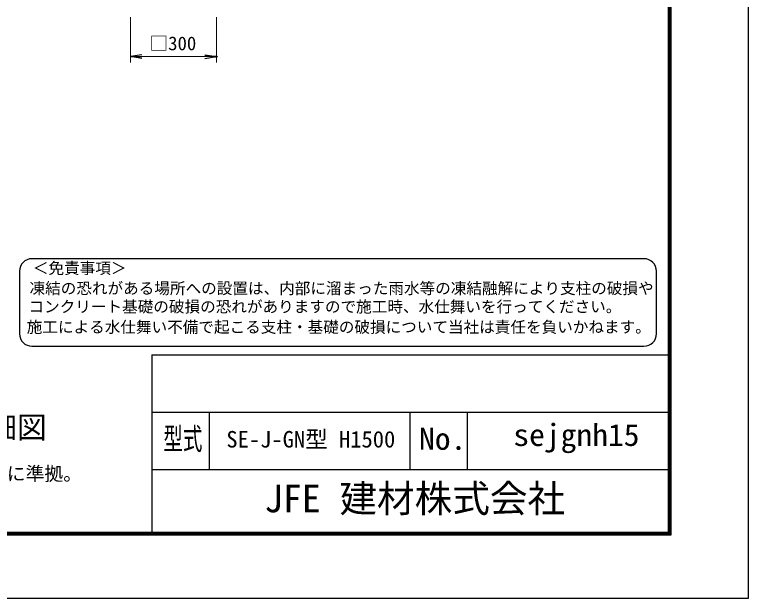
# Model space of a CAD drawing. Units: millimetres, scale not verified. Extents: x -4200 to 4200, y -2970 to 2970.
# Drawn here: x 1642 to 4200, y -2970 to -934 of the extents above; entities that cross this region are included whole.
import ezdxf
from ezdxf.enums import TextEntityAlignment as Align

# ---------------------------------------------------------------- set-up
doc = ezdxf.new("R2010")
doc.units = ezdxf.units.MM
doc.header["$LTSCALE"] = 10
doc.header["$PDMODE"] = 32
doc.header["$PDSIZE"] = 5
for name, color, linetype, lineweight in [('0-0_D-STR-TXT', 7, 'Continuous', 13), ('0-2_D-STR-DIM', 7, 'Continuous', 13), ('0-3_0', 7, 'Continuous', 25), ('0-4_Defpoints', 6, 'Continuous', 25), ('0-B_D-TTL-TXT', 7, 'Continuous', 25), ('0-C_D-TTL', 7, 'Continuous', 25)]:
    doc.layers.add(name, color=color, linetype=linetype, lineweight=lineweight)
doc.styles.add('ＭＳ ゴシック', font='')
doc.styles.get('ＭＳ ゴシック').set_extended_font_data('MS Gothic')

# ---------------------------------------------------------------- blocks, each defined once
blk = doc.blocks.new('_Open')
at = {"layer": '0-3_0'}
blk.add_line((-10, 1.667), (0, 0), dxfattribs=at)
blk.add_lwpolyline([(-10, -1.667), (0, 0), (-10, 0)], dxfattribs=at)

msp = doc.modelspace()

# ---------------------------------------------------------------- linework, layer by layer
at = {"layer": '0-2_D-STR-DIM'}
for p, q in [((2045.73, -942.31), (2045.73, -1100)), ((2345.73, -942.31), (2345.73, -1100)), ((2085.73, -1080), (2305.73, -1080))]:
    msp.add_line(p, q, dxfattribs=at)
at = {"layer": '0-4_Defpoints'}
msp.add_point((2345.73, -1080), dxfattribs=at)
at = {"layer": '0-B_D-TTL-TXT', "color": 2}
for p, q in [((3836.14, -1785.13), (1702.52, -1785.13)), ((1658.9, -1828.75), (1658.9, -2046.86)), ((3879.76, -2046.86), (3879.76, -1828.75)), ((1702.52, -2090.49), (3836.14, -2090.49))]:
    msp.add_line(p, q, dxfattribs=at)
for centre, start, end in [((1702.52, -1828.75), 90, 180), ((3836.14, -1828.75), 0, 90), ((1702.52, -2046.86), 180, 270), ((3836.14, -2046.86), 270, 0)]:
    msp.add_arc(centre, 43.62, start, end, dxfattribs=at)
at = {"layer": '0-C_D-TTL'}
for p, q in [((2120, -2120), (2120, -2740)), ((2120, -2120), (3920, -2120)), ((2120, -2320), (3920, -2320)), ((2320, -2320), (2320, -2520)), ((3020, -2320), (3020, -2520)), ((3220, -2320), (3220, -2520)), ((2120, -2520), (3920, -2520))]:
    msp.add_line(p, q, dxfattribs=at)
at = {"layer": '0-C_D-TTL', "color": 2}
msp.add_lwpolyline([(-4200, 2970), (4200, 2970), (4200, -2970), (-4200, -2970)], close=True, dxfattribs=at)
at = {"layer": '0-C_D-TTL'}
for points in [[(-3930, 2750), (3930, 2750), (3930, -2750), (-3930, -2750)], [(-3927.5, 2747.5), (3927.5, 2747.5), (3927.5, -2747.5), (-3927.5, -2747.5)], [(-3925, 2745), (3925, 2745), (3925, -2745), (-3925, -2745)], [(-3922.5, 2742.5), (3922.5, 2742.5), (3922.5, -2742.5), (-3922.5, -2742.5)], [(-3920, 2740), (3920, 2740), (3920, -2740), (-3920, -2740)]]:
    msp.add_lwpolyline(points, close=True, dxfattribs=at)

# ---------------------------------------------------------------- block references
at = {"layer": '0-2_D-STR-DIM', "xscale": 4, "yscale": 4, "rotation": 180}
msp.add_blockref('_Open', (2045.73, -1080), dxfattribs=at)
at = {"layer": '0-2_D-STR-DIM', "xscale": 4, "yscale": 4}
msp.add_blockref('_Open', (2345.73, -1080), dxfattribs=at)

# ---------------------------------------------------------------- texts
at = {"layer": '0-0_D-STR-TXT', "style": 'ＭＳ ゴシック'}
msp.add_text('（設計条件）風荷重：昭和57年改正 建築基準法・同施行令に基づく風圧力に準拠。', height=48.09, dxfattribs=at).set_placement((-582.45, -2573.6), align=Align.BOTTOM_LEFT)
at = {"layer": '0-2_D-STR-DIM', "style": 'ＭＳ ゴシック'}
msp.add_text('□300', height=48.09, dxfattribs=at).set_placement((2111.58, -1072.24), align=Align.BOTTOM_LEFT)
at = {"layer": '0-B_D-TTL-TXT', "style": 'ＭＳ ゴシック'}
for s, height, p in [('＜免責事項＞ \u3000\u3000', 39.88, (1705.75, -1849.85)), ('凍結の恐れがある場所への設置は、内部に溜まった雨水等の凍結融解により支柱の破損や', 39.88, (1693.95, -1920.08)), ('コンクリート基礎の破損の恐れがありますので施工時、水仕舞いを行ってください。', 39.88, (1690.37, -1984.13)), ('施工による水仕舞い不備で起こる支柱・基礎の破損について当社は責任を負いかねます。 ', 39.88, (1684.27, -2055.23)), ('両開き施錠詳細図', 76.98, (914.94, -2435)), ('SE-J-GN型 H1500', 57.7, (2380.2, -2461.1)), ('JFE 建材株式会社', 96.19, (2512.38, -2698.5))]:
    msp.add_text(s, height=height, dxfattribs=at).set_placement(p, align=Align.BOTTOM_LEFT)
for s, width, p in [('型式', 0.65, (2160.27, -2474.8)), ('No.', 1.05, (3052, -2474.8)), ('sejgnh15', 1.05, (3380.67, -2461.47))]:
    msp.add_text(s, height=76.98, dxfattribs=dict(at, width=width)).set_placement(p, align=Align.BOTTOM_LEFT)

doc.saveas('drawing.dxf')
